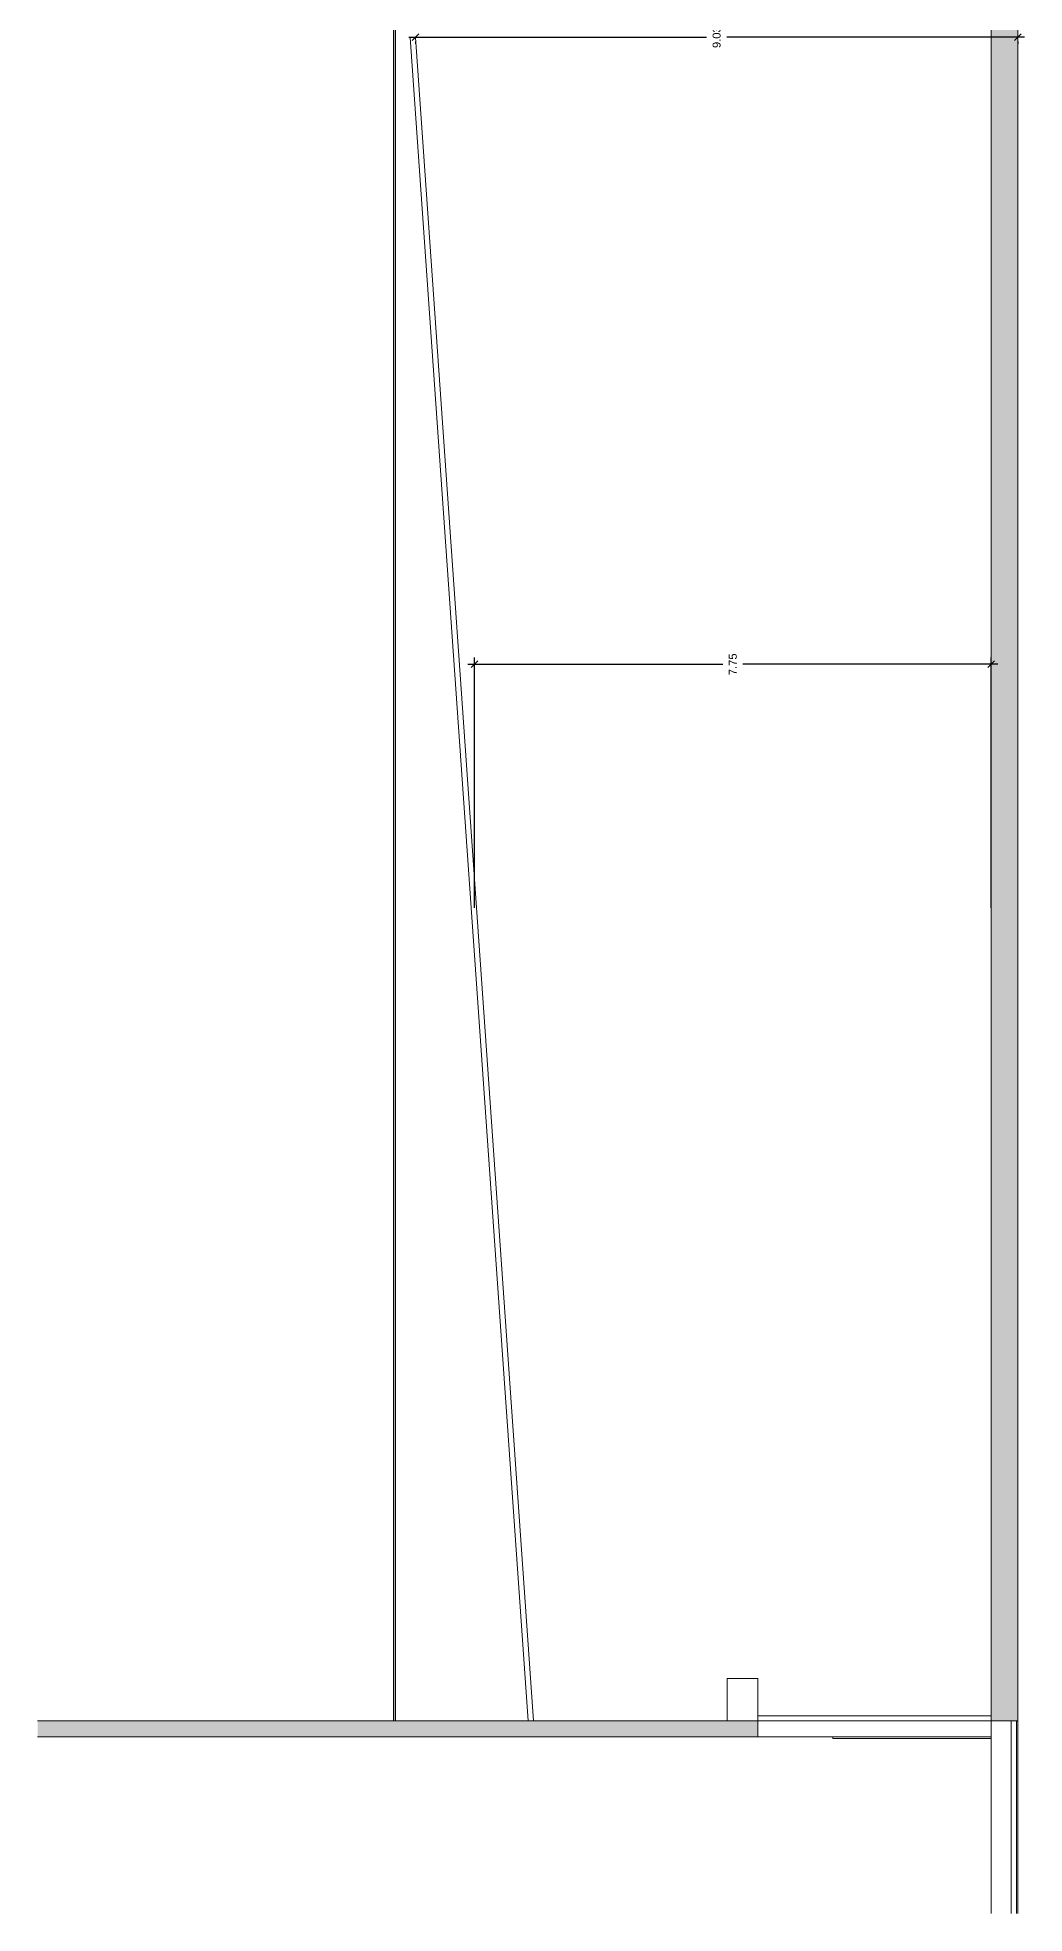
# Model space of a CAD drawing. Header units: millimetres. Extents: x -32 to 1412, y -324 to 2887.
# Drawn here: x 934.26 to 949.06, y 1851.81 to 1879.95 of the extents above; entities that cross this region are included whole.
import ezdxf

# ---------------------------------------------------------------- set-up
doc = ezdxf.new("R2010")
doc.units = ezdxf.units.MM
doc.header["$LTSCALE"] = 0.5
doc.header["$PDMODE"] = 3
doc.layers.get('0').update_dxf_attribs({"linetype": 'CONTINUOUS'})
doc.layers.get('DEFPOINTS').update_dxf_attribs({"linetype": 'CONTINUOUS'})
doc.layers.add('_Detalhes', color=7, linetype='CONTINUOUS', lineweight=5, true_color=0x00a600)
for name, color, linetype, lineweight in [('Arq_Coberturas C', 7, 'CONTINUOUS', 15), ('Arq_Paredes', 7, 'CONTINUOUS', 5), ('Arq_Paredes_C', 7, 'CONTINUOUS', 9), ('Arq_pavimentos', 7, 'CONTINUOUS', 5), ('Arq_Pavimentos C', 7, 'CONTINUOUS', 9), ('Arq_Portas', 7, 'CONTINUOUS', 5), ('Arq_Portas C', 7, 'CONTINUOUS', 5), ('Arq_Portas Folhas C', 7, 'CONTINUOUS', 9), ('quadros eletricos', 3, 'CONTINUOUS', 30)]:
    doc.layers.add(name, color=color, linetype=linetype, lineweight=lineweight)
doc.styles.add('ARIAL', font='arial.ttf')
doc.dimstyles.new('1-100 Small', dxfattribs={"dimtxt": 0.12, "dimasz": 0.1, "dimexe": 0.1, "dimexo": 0.0625, "dimgap": 0.09, "dimtad": 0, "dimtih": 1, "dimtoh": 1, "dimzin": 0, "dimdsep": 46, "dimtxsty": 'ARIAL', "dimblk1": 'OBLIQUE', "dimblk2": 'OBLIQUE', "dimsah": 1, "dimcen": 0.09, "dimdle": 0.1, "dimadec": 0, "dimazin": 0, "dimtfac": 1, "dimtofl": 0, "dimtmove": 0, "dimatfit": 3, "dimldrblk": 'OBLIQUE', "dimfxl": 1, "dimtolj": 1, "dimtzin": 0, "dimarcsym": 0})

# ---------------------------------------------------------------- blocks, each defined once
blk = doc.blocks.new('Basic Wall _ Ext Cha 390 - Chapa18_isolamento60_Madres300_chapa18-PLAT - ___-374102-A')
at = {"layer": 'Arq_Paredes'}
for p, q in [((73.546, 8.96), (22.817, 8.96)), ((73.242, 8.957), (22.817, 8.957)), ((73.242, 8.932), (22.817, 8.932)), ((73.242, 8.932), (73.249, 8.939)), ((73.248, 8.94), (73.244, 8.936)), ((73.248, 8.94), (73.244, 8.94)), ((73.249, 8.939), (73.246, 8.939)), ((73.249, 8.939), (73.248, 8.94)), ((73.541, 8.94), (73.539, 8.939)), ((73.539, 8.939), (73.546, 8.932)), ((73.546, 8.932), (73.539, 8.932)), ((73.544, 8.936), (73.541, 8.94)), ((73.544, 8.936), (73.541, 8.936))]:
    blk.add_line(p, q, dxfattribs=at)
blk = doc.blocks.new('M_Overhead-Rolling - 3000x3500mm-541726-A')
at = {"layer": 'Arq_Portas C'}
for p, q in [((23.451, 3.957), (22.817, 3.957)), ((22.817, 3.957), (22.817, 3.5)), ((23.451, 3.5), (23.451, 3.957)), ((22.817, 3.5), (23.451, 3.5))]:
    blk.add_line(p, q, dxfattribs=at)
at = {"layer": 'Arq_Portas Folhas C'}
for p, q in [((22.893, 3.5), (22.817, 3.5)), ((22.817, 3.5), (22.817, 0)), ((22.893, 0), (22.893, 3.5)), ((22.817, 0), (22.893, 0))]:
    blk.add_line(p, q, dxfattribs=at)
blk = doc.blocks.new('Porta simples - 1_00 x 2_35-490031-A')
at = {"layer": 'Arq_Portas'}
for p, q in [((22.552, 0), (22.552, 2.376)), ((22.552, 2.376), (22.577, 2.376)), ((22.577, 0), (22.552, 0))]:
    blk.add_line(p, q, dxfattribs=at)
blk = doc.blocks.new('_OBLIQUE')
at = {"color": 0, "linetype": 'ByBlock'}
blk.add_line((-0.5, -0.5), (0.5, 0.5), dxfattribs=at)
blk = doc.blocks.new('*D18')
at = {"layer": 'DEFPOINTS', "color": 0}
for p in [(940.814, 1870.549), (940.814, 1866.831), (948.562, 1866.831)]:
    blk.add_point(p, dxfattribs=at)
at = {"layer": 'quadros eletricos', "color": 0, "lineweight": -2}
for p, q in [((940.714, 1870.549), (944.537, 1870.549)), ((940.814, 1866.894), (940.814, 1870.649)), ((948.662, 1870.549), (944.839, 1870.549)), ((948.562, 1866.894), (948.562, 1870.649))]:
    blk.add_line(p, q, dxfattribs=at)
at = {"layer": 'quadros eletricos', "color": 0, "lineweight": -2, "xscale": 0.1, "yscale": 0.1, "zscale": 0.1}
for p, rotation in [((940.814, 1870.549), 179.9999999999996), ((948.562, 1870.549), 359.9999999999996)]:
    blk.add_blockref('_OBLIQUE', p, dxfattribs=dict(at, rotation=rotation))
at = {"layer": 'quadros eletricos', "color": 0, "insert": (944.688, 1870.549), "char_height": 0.12, "attachment_point": 5, "rotation": 90, "style": 'ARIAL'}
blk.add_mtext('\\A1;7.75', dxfattribs=at)
blk = doc.blocks.new('*D20')
at = {"layer": 'DEFPOINTS', "color": 0, "ltscale": 10}
for p in [(939.931, 1879.955), (948.962, 1879.955), (948.962, 1879.955)]:
    blk.add_point(p, dxfattribs=at)
at = {"layer": 'quadros eletricos', "color": 0, "lineweight": -2, "ltscale": 10}
for p, q in [((939.831, 1879.955), (944.295, 1879.955)), ((939.931, 1879.892), (939.931, 1879.855)), ((949.062, 1879.955), (944.598, 1879.955)), ((948.962, 1879.892), (948.962, 1879.855))]:
    blk.add_line(p, q, dxfattribs=at)
at = {"layer": 'quadros eletricos', "color": 0, "lineweight": -2, "ltscale": 10, "xscale": 0.1, "yscale": 0.1, "zscale": 0.1}
for p, rotation in [((939.931, 1879.955), 179.9999999999995), ((948.962, 1879.955), 359.9999999999996)]:
    blk.add_blockref('_OBLIQUE', p, dxfattribs=dict(at, rotation=rotation))
at = {"layer": 'quadros eletricos', "color": 0, "ltscale": 10, "insert": (944.446, 1879.955), "char_height": 0.12, "attachment_point": 5, "rotation": 90, "style": 'ARIAL'}
blk.add_mtext('\\A1;9.03', dxfattribs=at)

msp = doc.modelspace()

# ---------------------------------------------------------------- hatches: boundary and pattern name
at = {"layer": 'Arq_Paredes'}
msp.add_hatch(color=256, dxfattribs=at).paths.add_polyline_path([(945.062, 1854.702), (934.262, 1854.702), (934.262, 1854.462), (945.062, 1854.462)], flags=0)
at = {"layer": 'Arq_pavimentos'}
msp.add_hatch(color=256, dxfattribs=at).paths.add_polyline_path([(948.962, 1900.338), (948.962, 1905.424), (948.562, 1905.424), (948.562, 1854.702), (948.962, 1854.702), (948.962, 1893.406)], flags=0)

# ---------------------------------------------------------------- linework, layer by layer
at = {"layer": '_Detalhes'}
msp.add_line((948.962, 1905.445), (948.962, 1851.813), dxfattribs=at)
at = {"layer": 'Arq_Coberturas C'}
for p, q in [((939.85, 1879.95), (941.617, 1854.702)), ((941.698, 1854.702), (939.93, 1879.95))]:
    msp.add_line(p, q, dxfattribs=at)
at = {"layer": 'Arq_Paredes'}
for p, q in [((948.562, 1854.702), (948.562, 1854.462)), ((948.562, 1854.462), (945.062, 1854.462)), ((948.562, 1851.813), (948.562, 1854.437))]:
    msp.add_line(p, q, dxfattribs=at)
at = {"layer": 'Arq_Paredes_C'}
for p, q in [((945.062, 1854.702), (934.262, 1854.702)), ((945.062, 1854.462), (945.062, 1854.702)), ((934.262, 1854.462), (945.062, 1854.462))]:
    msp.add_line(p, q, dxfattribs=at)
at = {"layer": 'Arq_pavimentos'}
for p, q in [((948.862, 1854.702), (948.862, 1851.813)), ((948.942, 1854.702), (948.942, 1851.813))]:
    msp.add_line(p, q, dxfattribs=at)
at = {"layer": 'Arq_Pavimentos C'}
for p, q in [((948.562, 1905.445), (948.562, 1854.702)), ((948.562, 1854.702), (948.962, 1854.702))]:
    msp.add_line(p, q, dxfattribs=at)

# ---------------------------------------------------------------- block references
at = {"layer": 'Arq_Paredes', "rotation": 89.99999999999955}
msp.add_blockref('Basic Wall _ Ext Cha 390 - Chapa18_isolamento60_Madres300_chapa18-PLAT - ___-374102-A', (948.562, 1831.885), dxfattribs=at)
at = {"layer": 'Arq_Portas', "rotation": 89.99999999999955}
for name in ['M_Overhead-Rolling - 3000x3500mm-541726-A', 'Porta simples - 1_00 x 2_35-490031-A']:
    msp.add_blockref(name, (948.562, 1831.885), dxfattribs=at)

# ---------------------------------------------------------------- dimensions: what is measured, and where the dimension line sits
at = {"layer": 'quadros eletricos', "ltscale": 10}
dim = msp.add_linear_dim(base=(948.962, 1879.955), p1=(939.931, 1879.955), p2=(948.962, 1879.955), angle=180, dimstyle='1-100 Small', dxfattribs=at)
dim.commit()
dim.dimension.update_dxf_attribs({"geometry": '*D20', "text_midpoint": (944.446, 1879.955)})
at = {"layer": 'quadros eletricos'}
dim = msp.add_linear_dim(base=(940.814, 1870.549), p1=(948.562, 1866.831), p2=(940.814, 1866.831), angle=180, dimstyle='1-100 Small', dxfattribs=at)
dim.commit()
dim.dimension.update_dxf_attribs({"geometry": '*D18', "text_midpoint": (944.688, 1870.549)})

doc.saveas('drawing.dxf')
